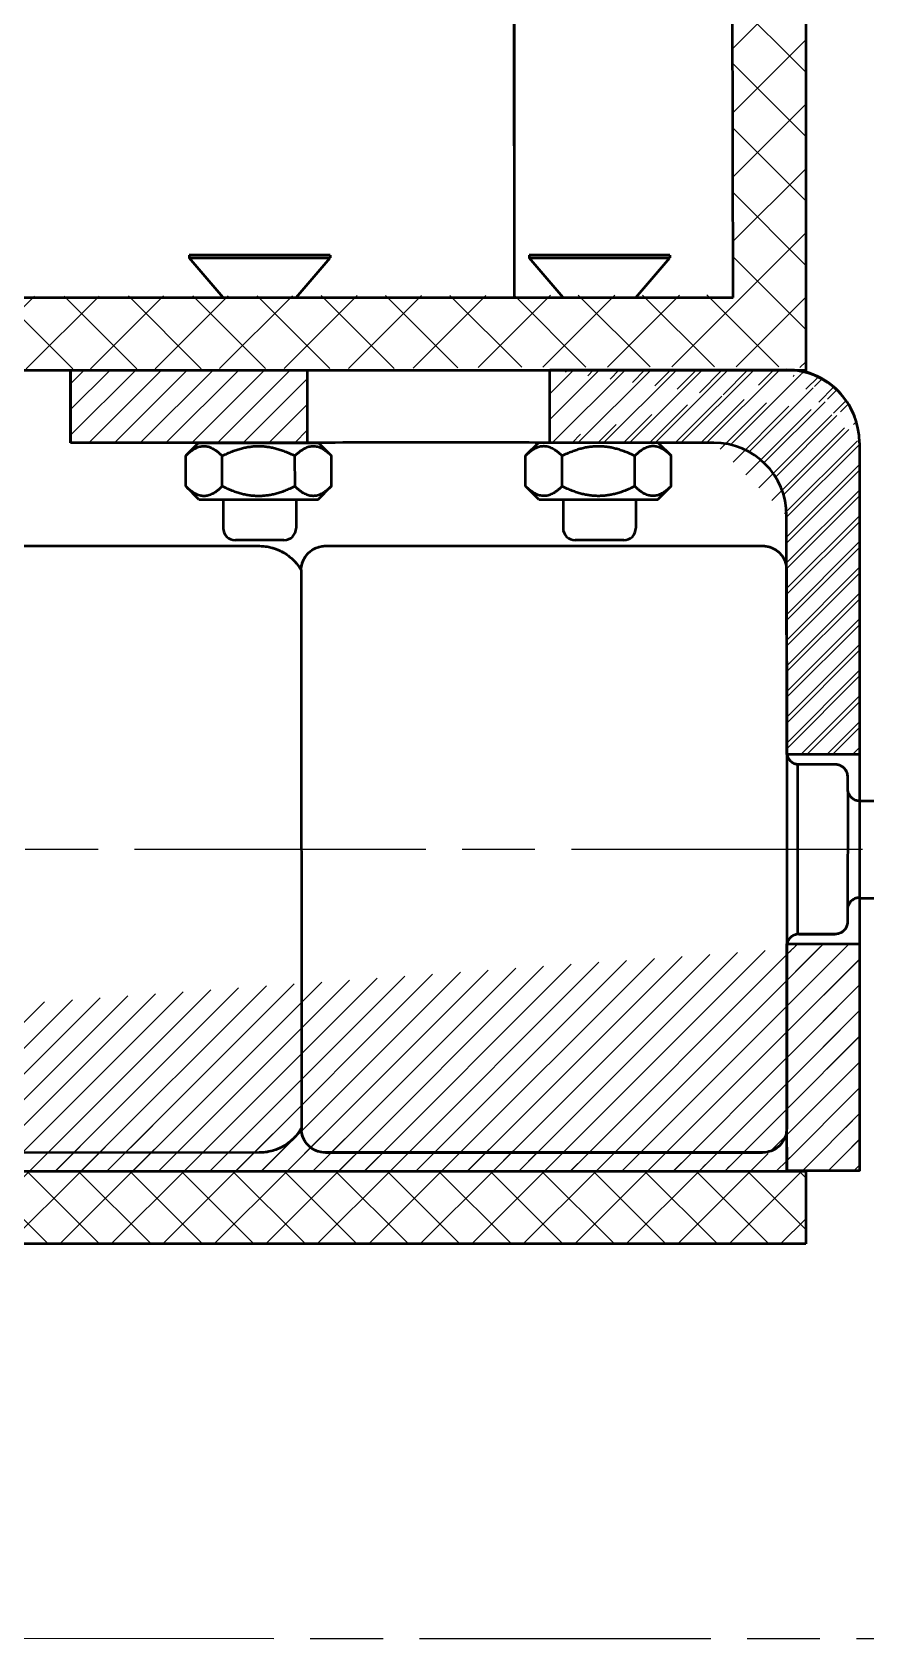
# Model space of a CAD drawing. Header units: inches. Extents: x -14 to 5184, y -66 to 1689.
# Drawn here: x 1580.4 to 1614.7, y 1444.2 to 1510.4 of the extents above; entities that cross this region are included whole.
import ezdxf

# ---------------------------------------------------------------- set-up
doc = ezdxf.new("R2010")
doc.units = ezdxf.units.IN
doc.header["$MEASUREMENT"] = 0
doc.linetypes.add('ACAD_ISO08W100', pattern=[36, 24, -3, 6, -3])
for name, color, linetype, lineweight in [('Видимый контур (ГОСТ)', 7, 'Continuous', 50), ('Осевая линия (ГОСТ)', 7, 'ACAD_ISO08W100', 25), ('Штриховка (ГОСТ)', 7, 'Continuous', 18)]:
    doc.layers.add(name, color=color, linetype=linetype, lineweight=lineweight)
pattern_1 = [(45, (-1905.1381, 737.9077), (-0.53033009, 0.53033009), [])]

msp = doc.modelspace()

# ---------------------------------------------------------------- hatches: boundary and pattern name
at = {"layer": 'Штриховка (ГОСТ)', "ltscale": 0.5}
h = msp.add_hatch(dxfattribs=at)
h.set_pattern_fill('ANSI37', color=256, scale=15)
h.set_pattern_definition([(45, (-729.8426, -44.4577), (-1.3258252, 1.3258252), []), (135, (-729.8426, -44.4577), (-1.3258252, -1.3258252), [])])
edge = h.paths.add_edge_path()
edge.add_ellipse((1611.473, 1493.6044), major_axis=(-0.5134, 2.9558), ratio=0.9999874, start_angle=341.802147, end_angle=350.192364)
edge.add_line((1611.4706, 1496.6044), (1601.7206, 1496.5966))
edge.add_line((1601.7206, 1496.5966), (1595.3257, 1496.5439))
edge.add_line((1595.3257, 1496.5439), (1587.7912, 1496.5308))
edge.add_line((1587.7912, 1496.5308), (1583.7347, 1496.5237))
edge.add_line((1583.7347, 1496.5237), (1547.2291, 1496.4603))
edge.add_line((1547.2291, 1496.4603), (1547.224, 1499.4603))
edge.add_line((1547.224, 1499.4603), (1583.7295, 1499.5237))
edge.add_line((1583.7295, 1499.5237), (1591.2214, 1499.5368))
edge.add_line((1591.2214, 1499.5368), (1595.3205, 1499.5439))
edge.add_line((1595.3205, 1499.5439), (1609.2227, 1499.568))
edge.add_line((1609.2227, 1499.568), (1609.2303, 1535.3569))
edge.add_line((1609.2303, 1535.3569), (1612.2303, 1535.3497))
edge.add_line((1612.2303, 1535.3497), (1612.0225, 1510.1278))
edge.add_line((1612.0225, 1510.1278), (1612.2044, 1510.1281))
edge.add_line((1612.2044, 1510.1281), (1612.2279, 1496.5732))
edge.add_line((1612.2279, 1496.5732), (1611.9084, 1496.5727))
h = msp.add_hatch(dxfattribs=at)
h.set_pattern_fill('ANSI31', color=256, scale=6)
h.set_pattern_definition(pattern_1)
h.paths.add_polyline_path([(1591.6896, 1493.4737), (1591.689, 1496.4603), (1581.9389, 1496.4603), (1581.9395, 1493.4717)])
h = msp.add_hatch(dxfattribs=at)
h.set_pattern_fill('ANSI31', color=256, scale=6)
h.set_pattern_definition([(45, (-1905.1381, 177.0594), (-0.53033009, 0.53033009), [])])
edge = h.paths.add_edge_path()
edge.add_line((1601.6889, 1496.4757), (1611.4389, 1496.4776))
edge.add_ellipse((1611.4395, 1493.4776), major_axis=(-1.069, 2.8031), ratio=0.9999978, start_angle=249.13663, end_angle=339.13663, ccw=False)
edge.add_line((1614.4395, 1493.4782), (1614.4421, 1480.6281))
edge.add_line((1614.4421, 1480.6281), (1611.4421, 1480.6275))
edge.add_line((1611.4421, 1480.6275), (1611.4401, 1490.4776))
edge.add_ellipse((1608.4401, 1490.477), major_axis=(-1.069, 2.8031), ratio=0.9999978, start_angle=249.13663, end_angle=339.13663)
edge.add_line((1608.4395, 1493.477), (1601.6895, 1493.4756))
edge.add_line((1601.6895, 1493.4756), (1601.6889, 1496.4757))
edge = h.paths.add_edge_path(flags=17)
edge.add_ellipse((1608.4401, 1490.477), major_axis=(-1.069, 2.8031), ratio=0.9999978, start_angle=249.13663, end_angle=339.13663)
edge = h.paths.add_edge_path(flags=17)
edge.add_line((1611.4421, 1480.6275), (1611.4401, 1490.4776))
edge = h.paths.add_edge_path(flags=17)
edge.add_line((1614.4421, 1480.6281), (1611.4421, 1480.6275))
edge = h.paths.add_edge_path(flags=17)
edge.add_line((1614.4395, 1493.4782), (1614.4421, 1480.6281))
edge = h.paths.add_edge_path(flags=17)
edge.add_ellipse((1611.4395, 1493.4776), major_axis=(-1.069, 2.8031), ratio=0.9999978, start_angle=249.13663, end_angle=339.13663)
edge = h.paths.add_edge_path(flags=17)
edge.add_line((1601.6889, 1496.4757), (1611.4389, 1496.4776))
edge = h.paths.add_edge_path(flags=16)
edge.add_line((1608.4395, 1493.477), (1601.6895, 1493.4756))
edge = h.paths.add_edge_path(flags=16)
edge.add_line((1601.6895, 1493.4756), (1601.6889, 1496.4757))
h.paths.add_polyline_path([(1601.6895, 1493.4756), (1601.6889, 1496.4757)], flags=16)
edge = h.paths.add_edge_path(flags=17)
edge.add_line((1601.6895, 1493.4756), (1601.6889, 1496.4757))
edge.add_line((1601.6895, 1493.4756), (1601.6889, 1496.4757))
edge.add_line((1601.6895, 1493.4756), (1601.6889, 1496.4757))
edge.add_ellipse((1611.4296, 1493.5036), major_axis=(2.8031, 1.069), ratio=0.9999978, start_angle=0, end_angle=53.659374)
h = msp.add_hatch(dxfattribs=at)
h.set_pattern_fill('ANSI31', color=256, scale=6)
h.set_pattern_definition(pattern_1)
edge = h.paths.add_edge_path()
edge.add_line((1611.4639, 1488.2427), (1611.466, 1490.4928))
edge.add_ellipse((1608.466, 1490.4956), major_axis=(-0.5083, 2.9567), ratio=0.9999874, start_angle=260.192364, end_angle=350.192364)
edge.add_line((1608.4688, 1493.4956), (1601.7188, 1493.5019))
edge.add_spline(control_points=[(1601.7188, 1493.5019), (1601.7202, 1494.9811), (1601.7215, 1496.4603)], knot_values=[0.0041612, 0.0041612, 0.0041612, 0.3000037, 0.3000037, 0.3000037], weights=[1, 0.9999989, 1], degree=2, periodic=0)
edge.add_line((1601.7215, 1496.4603), (1611.9093, 1496.4603))
edge.add_ellipse((1611.4688, 1493.4928), major_axis=(-0.5083, 2.9567), ratio=0.9999874, start_angle=270, end_angle=341.802147, ccw=False)
edge.add_ellipse((1611.4688, 1493.4928), major_axis=(-0.5083, 2.9567), ratio=0.9999874, start_angle=260.192364, end_angle=270, ccw=False)
edge.add_line((1614.4688, 1493.49), (1614.4569, 1480.6563))
edge.add_ellipse((1614.4532, 1476.7403), major_axis=(0.0036, 3.9), ratio=0.0008567, start_angle=1.296732, end_angle=51.959455, ccw=False)
edge.add_line((1614.4567, 1480.6393), (1611.4675, 1480.6421))
edge.add_spline(control_points=[(1611.4675, 1480.6421), (1611.4607, 1480.6759), (1611.4569, 1480.7105), (1611.457, 1480.7421)], knot_values=[0.2126734, 0.2126734, 0.2126734, 0.2126734, 0.2221719, 0.2221719, 0.2221719, 0.2221719], degree=3, periodic=0)
edge.add_line((1611.457, 1480.7421), (1611.4639, 1488.2427))
h = msp.add_hatch(dxfattribs=at)
h.set_pattern_fill('ANSI31', color=256, scale=6)
h.set_pattern_definition(pattern_1)
edge = h.paths.add_edge_path()
edge.add_line((1480.0182, 1463.4906), (1480.0095, 1472.8413))
edge.add_line((1480.0095, 1472.8413), (1483.0095, 1472.844))
edge.add_line((1483.0165, 1465.2434), (1483.0096, 1472.744))
edge.add_line((1483.0095, 1472.844), (1483.0182, 1463.4933))
edge.add_line((1480.0182, 1463.4903), (1483.0182, 1463.493))
edge.add_line((1614.4437, 1472.8284), (1614.4456, 1463.4783))
edge.add_line((1611.4437, 1472.8278), (1614.4437, 1472.8284))
edge.add_line((1611.4437, 1472.7278), (1611.4452, 1465.2277))
edge.add_ellipse((1611.4429, 1476.7276), major_axis=(0.0027, -13.25), ratio=0.0007478, start_angle=337.94365, end_angle=360.136266)
edge.add_spline(control_points=[(1611.4084, 1464.9585), (1611.3857, 1464.8774), (1611.3523, 1464.798), (1611.2607, 1464.6404), (1611.1985, 1464.5625), (1611.0494, 1464.4235), (1610.9588, 1464.3629), (1610.7657, 1464.2743), (1610.6608, 1464.2452), (1610.5188, 1464.2295), (1610.4821, 1464.2274), (1610.4454, 1464.2274)], knot_values=[0, 0, 0, 0, 0.0254162, 0.0254162, 0.0546992, 0.0546992, 0.0865783, 0.0865783, 0.11844, 0.11844, 0.1294382, 0.1294382, 0.1294382, 0.1294382], degree=3, periodic=0)
edge.add_line((1614.4455, 1463.4782), (1611.4455, 1463.4776))
h = msp.add_hatch(dxfattribs=at)
h.set_pattern_fill('ANSI31', color=256, scale=6)
h.set_pattern_definition(pattern_1)
edge = h.paths.add_edge_path()
edge.add_line((1614.4409, 1463.4906), (1614.4496, 1472.8413))
edge.add_line((1614.4496, 1472.8413), (1611.4496, 1472.844))
edge.add_line((1611.4426, 1465.2434), (1611.4495, 1472.744))
edge.add_line((1611.4496, 1472.844), (1611.4409, 1463.4933))
edge.add_line((1614.4409, 1463.4903), (1611.4409, 1463.493))
edge.add_line((1480.0154, 1472.8284), (1480.0135, 1463.4783))
edge.add_line((1483.0154, 1472.8278), (1480.0154, 1472.8284))
edge.add_line((1483.0154, 1472.7278), (1483.0139, 1465.2277))
edge.add_ellipse((1483.0162, 1476.7276), major_axis=(-0.0027, -13.25), ratio=0.0007478, start_angle=-0.136266, end_angle=22.05635, ccw=False)
edge.add_spline(control_points=[(1483.0507, 1464.9585), (1483.0734, 1464.8774), (1483.1068, 1464.798), (1483.1984, 1464.6404), (1483.2606, 1464.5625), (1483.4097, 1464.4235), (1483.5003, 1464.3629), (1483.6934, 1464.2743), (1483.7983, 1464.2452), (1483.9403, 1464.2295), (1483.977, 1464.2274), (1484.0137, 1464.2274)], knot_values=[0, 0, 0, 0, 0.0254162, 0.0254162, 0.0546992, 0.0546992, 0.0865783, 0.0865783, 0.11844, 0.11844, 0.1294382, 0.1294382, 0.1294382, 0.1294382], degree=3, periodic=0)
edge.add_line((1480.0136, 1463.4782), (1483.0136, 1463.4776))
at = {"layer": 'Штриховка (ГОСТ)'}
h = msp.add_hatch(dxfattribs=at)
h.set_pattern_fill('ANSI37', color=256, scale=12, style=0, double=1)
h.set_pattern_definition([(45, (-1905.1381, 737.9077), (-1.0606602, 1.0606602), []), (135, (-1905.1381, 737.9077), (-1.0606602, -1.0606602), [])])
edge = h.paths.add_edge_path()
edge.add_spline(control_points=[(1530.1682, 1461.9603), (1530.2133, 1461.786), (1530.2816, 1461.6186), (1530.4612, 1461.3065), (1530.5717, 1461.1633), (1530.8852, 1460.8539), (1531.1045, 1460.7089), (1531.5864, 1460.5112), (1531.8443, 1460.4603), (1532.1047, 1460.4603)], knot_values=[-0.2642769, -0.2642769, -0.2642769, -0.2642769, -0.2102673, -0.2102673, -0.1562578, -0.1562578, -0.0781289, -0.0781289, 0, 0, 0, 0], degree=3, periodic=0)
edge.add_line((1532.1047, 1460.4603), (1562.3588, 1460.4603))
edge.add_spline(control_points=[(1562.3588, 1460.4603), (1562.5388, 1460.4603), (1562.718, 1460.4846), (1563.0651, 1460.5806), (1563.2313, 1460.6517), (1563.6093, 1460.8779), (1563.8045, 1461.054), (1564.1164, 1461.4711), (1564.2302, 1461.7082), (1564.2953, 1461.9603)], knot_values=[-0.2642769, -0.2642769, -0.2642769, -0.2642769, -0.2102673, -0.2102673, -0.1562578, -0.1562578, -0.0781289, -0.0781289, 0, 0, 0, 0], degree=3, periodic=0)
edge.add_spline(control_points=[(1564.2953, 1461.9603), (1564.3193, 1462.0536), (1564.35, 1462.1435), (1564.4784, 1462.4537), (1564.643, 1462.7), (1564.9921, 1463.0491), (1565.2383, 1463.2136), (1565.6944, 1463.4026), (1565.9849, 1463.4603), (1566.2318, 1463.4603)], knot_values=[0.3435613, 0.3435613, 0.3435613, 0.3435613, 0.3702407, 0.3702407, 0.4442889, 0.4442889, 0.518337, 0.518337, 0.5923851, 0.5923851, 0.5923851, 0.5923851], degree=3, periodic=0)
edge.add_line((1566.2318, 1463.4603), (1612.2318, 1463.4603))
edge.add_line((1612.2318, 1463.4603), (1612.2318, 1460.4603))
edge.add_line((1612.2318, 1460.4603), (1569.2318, 1460.4603))
edge.add_spline(control_points=[(1569.2318, 1460.4603), (1568.9849, 1460.4603), (1568.6944, 1460.4026), (1568.2383, 1460.2136), (1567.9921, 1460.0491), (1567.643, 1459.7), (1567.4784, 1459.4537), (1567.35, 1459.1435), (1567.3193, 1459.0536), (1567.2953, 1458.9603)], knot_values=[0.5923851, 0.5923851, 0.5923851, 0.5923851, 0.6664332, 0.6664332, 0.7404813, 0.7404813, 0.8145295, 0.8145295, 0.8412086, 0.8412086, 0.8412086, 0.8412086], degree=3, periodic=0)
edge.add_spline(control_points=[(1567.2953, 1458.9603), (1567.2503, 1458.786), (1567.1819, 1458.6186), (1567.0023, 1458.3065), (1566.8918, 1458.1633), (1566.5783, 1457.8539), (1566.359, 1457.709), (1565.8771, 1457.5112), (1565.6192, 1457.4603), (1565.3588, 1457.4603)], knot_values=[-0.2642765, -0.2642765, -0.2642765, -0.2642765, -0.2102671, -0.2102671, -0.1562578, -0.1562578, -0.0781289, -0.0781289, 0, 0, 0, 0], degree=3, periodic=0)
edge.add_line((1565.3588, 1457.4603), (1529.1047, 1457.4603))
edge.add_spline(control_points=[(1529.1047, 1457.4603), (1528.9247, 1457.4603), (1528.7455, 1457.4847), (1528.3984, 1457.5806), (1528.2322, 1457.6517), (1527.8542, 1457.8779), (1527.659, 1458.054), (1527.3471, 1458.4711), (1527.2334, 1458.7082), (1527.1682, 1458.9603)], knot_values=[-0.2642765, -0.2642765, -0.2642765, -0.2642765, -0.2102671, -0.2102671, -0.1562578, -0.1562578, -0.0781289, -0.0781289, 0, 0, 0, 0], degree=3, periodic=0)
edge.add_spline(control_points=[(1527.1682, 1458.9603), (1527.1442, 1459.0536), (1527.1135, 1459.1435), (1526.9851, 1459.4537), (1526.8205, 1459.7), (1526.4714, 1460.0491), (1526.2252, 1460.2136), (1525.7691, 1460.4026), (1525.4786, 1460.4603), (1525.2318, 1460.4603)], knot_values=[0.3435616, 0.3435616, 0.3435616, 0.3435616, 0.3702407, 0.3702407, 0.4442888, 0.4442888, 0.518337, 0.518337, 0.5923851, 0.5923851, 0.5923851, 0.5923851], degree=3, periodic=0)
edge.add_line((1525.2318, 1460.4603), (1482.2318, 1460.4603))
edge.add_line((1482.2318, 1460.4603), (1482.2318, 1463.4603))
edge.add_line((1482.2318, 1463.4603), (1528.2318, 1463.4603))
edge.add_spline(control_points=[(1528.2318, 1463.4603), (1528.4786, 1463.4603), (1528.7691, 1463.4026), (1529.2252, 1463.2136), (1529.4714, 1463.0491), (1529.8205, 1462.7), (1529.9851, 1462.4537), (1530.1135, 1462.1435), (1530.1442, 1462.0536), (1530.1682, 1461.9603)], knot_values=[0.5923851, 0.5923851, 0.5923851, 0.5923851, 0.6664332, 0.6664332, 0.7404814, 0.7404814, 0.8145295, 0.8145295, 0.841209, 0.841209, 0.841209, 0.841209], degree=3, periodic=0)

# ---------------------------------------------------------------- linework, layer by layer
at = {"layer": 'Видимый контур (ГОСТ)'}
for p, q in [((1600.2274, 1499.4603), (1600.1646, 1559.3497)), ((1600.2286, 1499.4603), (1600.2286, 1536.9603)), ((1609.2303, 1499.4603), (1609.1646, 1536.8497)), ((1612.2303, 1535.3497), (1612.2303, 1496.4603)), ((1592.6299, 1501.2103), (1586.8299, 1501.2103)), ((1586.8299, 1501.2103), (1586.8299, 1501.0937)), ((1586.8299, 1501.0937), (1592.6299, 1501.0937)), ((1588.2299, 1499.4603), (1586.8299, 1501.0937)), ((1591.2299, 1499.4603), (1592.6299, 1501.0937)), ((1592.6299, 1501.2103), (1592.6299, 1501.0937)), ((1606.6299, 1501.2103), (1600.8299, 1501.2103)), ((1600.8299, 1501.2103), (1600.8299, 1501.0937)), ((1600.8299, 1501.0937), (1606.6299, 1501.0937)), ((1602.2299, 1499.4603), (1600.8299, 1501.0937)), ((1605.2299, 1499.4603), (1606.6299, 1501.0937)), ((1606.6299, 1501.2103), (1606.6299, 1501.0937)), ((1510.7235, 1499.4603), (1609.2303, 1499.4603)), ((1612.2303, 1496.4603), (1510.7235, 1496.4603)), ((1581.9313, 1496.4603), (1581.9319, 1493.4918)), ((1581.9389, 1496.4717), (1591.689, 1496.4737)), ((1581.9395, 1493.4717), (1581.9389, 1496.4717)), ((1591.689, 1496.4737), (1591.6896, 1493.4737)), ((1601.6889, 1496.4757), (1611.4389, 1496.4776)), ((1601.6895, 1493.4756), (1601.6889, 1496.4757)), ((1612.2296, 1496.4603), (1612.2296, 1496.3949)), ((1614.2426, 1494.5466), (1614.2327, 1494.5726)), ((1581.9319, 1493.4918), (1581.9395, 1493.4717)), ((1591.6896, 1493.4737), (1581.9395, 1493.4717)), ((1587.2146, 1493.4728), (1586.6883, 1492.9463)), ((1592.1484, 1493.4778), (1592.6816, 1492.9449)), ((1601.2187, 1493.4797), (1600.6883, 1492.9491)), ((1608.4395, 1493.477), (1601.6895, 1493.4756)), ((1606.1525, 1493.4765), (1606.6816, 1492.9477)), ((1614.4395, 1493.4782), (1614.4421, 1480.6281)), ((1586.6839, 1491.685), (1586.6837, 1492.9416)), ((1588.1859, 1491.6802), (1588.1856, 1492.9368)), ((1591.1859, 1491.6808), (1591.1856, 1492.9374)), ((1592.6839, 1491.6862), (1592.6837, 1492.9428)), ((1600.6839, 1491.6878), (1600.6837, 1492.9444)), ((1602.1859, 1491.683), (1602.1856, 1492.9396)), ((1605.1859, 1491.6836), (1605.1856, 1492.9402)), ((1606.6839, 1491.689), (1606.6837, 1492.9456)), ((1587.2307, 1491.1384), (1586.686, 1491.6829)), ((1588.2299, 1491.1348), (1588.2299, 1489.9603)), ((1591.2299, 1491.1355), (1591.2299, 1489.9603)), ((1592.1373, 1491.1394), (1592.6792, 1491.6815)), ((1601.2307, 1491.1412), (1600.686, 1491.6857)), ((1602.2299, 1491.1376), (1602.2299, 1489.9603)), ((1605.2299, 1491.1383), (1605.2299, 1489.9603)), ((1606.1373, 1491.1422), (1606.6792, 1491.6844)), ((1611.4421, 1480.6275), (1611.4401, 1490.4776)), ((1560.6404, 1489.2174), (1589.7083, 1489.2232)), ((1589.7083, 1489.2233), (1569.2988, 1489.2191)), ((1590.7299, 1489.4603), (1588.7299, 1489.4603)), ((1592.4404, 1489.2238), (1610.4404, 1489.2274)), ((1592.4404, 1489.2238), (1610.4404, 1489.2274)), ((1604.7299, 1489.4603), (1602.7299, 1489.4603)), ((1611.4406, 1488.2276), (1611.4421, 1480.7275)), ((1614.4421, 1480.6281), (1611.4421, 1480.6275)), ((1611.9422, 1480.2277), (1613.4422, 1480.228)), ((1611.9422, 1480.2276), (1613.4422, 1480.2279)), ((1613.9423, 1479.7279), (1613.9424, 1479.2279)), ((1614.4447, 1478.7141), (1625.0487, 1478.7019)), ((1622.8096, 1478.7041), (1614.4448, 1478.7122)), ((1614.441, 1474.7141), (1615.3966, 1474.7132)), ((1613.9434, 1474.2284), (1613.9435, 1473.7283)), ((1613.4436, 1473.2282), (1611.9436, 1473.2279)), ((1611.9436, 1473.2277), (1613.4436, 1473.228)), ((1611.4437, 1472.8278), (1614.4437, 1472.8284)), ((1611.4456, 1463.4777), (1611.4437, 1472.8278)), ((1611.4437, 1472.7278), (1611.4452, 1465.2277)), ((1614.4437, 1472.8284), (1614.4456, 1463.4783)), ((1589.7134, 1464.2233), (1560.6454, 1464.2174)), ((1589.7134, 1464.2233), (1569.3038, 1464.2192)), ((1610.4454, 1464.2275), (1592.4454, 1464.2238)), ((1592.4454, 1464.2238), (1610.4454, 1464.2274)), ((1566.2318, 1463.4603), (1612.2318, 1463.4603)), ((1614.4455, 1463.4782), (1611.4455, 1463.4776)), ((1614.4456, 1463.4783), (1611.4456, 1463.4777)), ((1612.2318, 1463.4778), (1612.2318, 1463.4603)), ((1612.2318, 1463.4603), (1612.2318, 1460.4603)), ((1612.2318, 1460.4603), (1569.2318, 1460.4603))]:
    msp.add_line(p, q, dxfattribs=at)
at = {"layer": 'Видимый контур (ГОСТ)', "ltscale": 0.5}
for p, q in [((1587.2146, 1493.4728), (1592.1484, 1493.4778)), ((1591.4406, 1488.2236), (1591.4506, 1465.1191)), ((1611.4421, 1480.6275), (1611.4437, 1472.7278)), ((1611.8805, 1480.2276), (1611.8819, 1473.2279)), ((1613.9601, 1479.0933), (1613.9435, 1473.9783)), ((1614.4425, 1478.7282), (1614.4433, 1474.7282))]:
    msp.add_line(p, q, dxfattribs=at)
at = {"layer": 'Видимый контур (ГОСТ)'}
for centre, start, end in [((1588.7299, 1489.9603), 180, 270), ((1590.7299, 1489.9603), 270, 0), ((1602.7299, 1489.9603), 180, 270), ((1604.7299, 1489.9603), 270, 0)]:
    msp.add_arc(centre, 0.5, start, end, dxfattribs=at)
for centre, major_axis, ratio, start_param, end_param in [((1611.4395, 1493.4776), (-1.069, 2.8031), 0.9999978, 4.3482545, 5.9190508), ((1611.4296, 1493.5036), (2.8031, 1.069), 0.9999978, 0, 0.9365328), ((1596.6895, 1493.4746), (-5, -0.001), 0.001962, 3.1440688, 6.2807092), ((1608.4401, 1490.477), (-1.069, 2.8031), 0.9999978, 4.3482545, 5.9190508), ((1589.684, 1491.1389), (2.4533, 0.0005), 0.001962, 3.1435546, 6.2812233), ((1603.684, 1491.1417), (2.4533, 0.0005), 0.001962, 3.1435546, 6.2812233), ((1614.4429, 1476.7282), (-0.0008, 3.9), 0.0007478, 0.0086554, 1.0323275), ((1614.4429, 1476.7282), (0.0008, -3.9), 0.0007478, 5.2508578, 6.2745299), ((1611.4429, 1476.7276), (0.0027, -13.25), 0.0007478, 5.8982294, 6.2855636), ((1614.4429, 1476.7282), (0.0027, -13.25), 0.0007478, 0.0000001, 0.0025477)]:
    msp.add_ellipse(centre, major_axis=major_axis, ratio=ratio, start_param=start_param, end_param=end_param, dxfattribs=at)
for points, weights in [([(1586.6837, 1492.9416), (1587.4345, 1493.6892), (1588.1856, 1492.9368)], [1.53707503368, 1.77486136892, 1.53707503368]), ([(1588.1856, 1492.9368), (1589.6855, 1493.6871), (1591.1856, 1492.9374)], [1.53707503368, 1.77486136892, 1.53707503368]), ([(1591.1856, 1492.9374), (1591.9345, 1493.6901), (1592.6837, 1492.9428)], [1.53707503368, 1.77486136892, 1.53707503368]), ([(1600.6837, 1492.9444), (1601.4345, 1493.692), (1602.1856, 1492.9396)], [1.53707503368, 1.77486136892, 1.53707503368]), ([(1602.1856, 1492.9396), (1603.6855, 1493.6899), (1605.1856, 1492.9402)], [1.53707503368, 1.77486136892, 1.53707503368]), ([(1605.1856, 1492.9402), (1605.9345, 1493.6929), (1606.6837, 1492.9456)], [1.53707503368, 1.77486136892, 1.53707503368]), ([(1586.6883, 1492.9463), (1586.686, 1492.944), (1586.6837, 1492.9416)], [1.5383597687, 1.53771914595, 1.53707503368]), ([(1592.6837, 1492.9428), (1592.6826, 1492.9439), (1592.6816, 1492.9449)], [1.53707503368, 1.53736371117, 1.53765168775]), ([(1600.6883, 1492.9491), (1600.686, 1492.9468), (1600.6837, 1492.9444)], [1.5383597687, 1.53771914595, 1.53707503368]), ([(1606.6837, 1492.9456), (1606.6826, 1492.9467), (1606.6816, 1492.9477)], [1.53707503368, 1.53736371117, 1.53765168775]), ([(1588.1859, 1491.6802), (1587.435, 1490.9326), (1586.6839, 1491.685)], [1.47499562285, 1.70317823982, 1.47499562285]), ([(1591.1859, 1491.6808), (1589.686, 1490.9305), (1588.1859, 1491.6802)], [1.47490769269, 1.7030767068, 1.47490769269]), ([(1592.6839, 1491.6862), (1591.935, 1490.9335), (1591.1859, 1491.6808)], [1.47499562285, 1.70317823982, 1.47499562285]), ([(1602.1859, 1491.683), (1601.435, 1490.9354), (1600.6839, 1491.6878)], [1.47499562285, 1.70317823982, 1.47499562285]), ([(1605.1859, 1491.6836), (1603.686, 1490.9333), (1602.1859, 1491.683)], [1.47490769269, 1.7030767068, 1.47490769269]), ([(1606.6839, 1491.689), (1605.935, 1490.9363), (1605.1859, 1491.6836)], [1.47499562285, 1.70317823982, 1.47499562285])]:
    msp.add_rational_spline(points, weights, degree=2, dxfattribs=at)
for points, knots in [([(1589.7083, 1489.2232), (1589.9552, 1489.2233), (1590.2457, 1489.1656), (1590.7018, 1488.9767), (1590.9481, 1488.8122), (1591.2383, 1488.5221), (1591.3522, 1488.3766), (1591.4406, 1488.2236)], [0, 0, 0, 0, 0.07404814, 0.07404814, 0.14809633, 0.14809633, 0.19714935, 0.19714935, 0.19714935, 0.19714935]), ([(1589.7083, 1489.2233), (1589.9245, 1489.2233), (1590.1435, 1489.1874), (1590.5495, 1489.0503), (1590.7421, 1488.9487), (1591.0814, 1488.6933), (1591.2323, 1488.5362), (1591.3842, 1488.3168), (1591.4134, 1488.2707), (1591.4406, 1488.2236)], [0.00000114, 0.00000114, 0.00000114, 0.00000114, 0.06485975, 0.06485975, 0.12854749, 0.12854749, 0.19227686, 0.19227686, 0.20860919, 0.20860919, 0.20860919, 0.20860919]), ([(1591.4402, 1488.2238), (1591.4403, 1488.2285), (1591.4404, 1488.2334), (1591.4407, 1488.2462), (1591.4404, 1488.2503), (1591.4424, 1488.2851), (1591.4429, 1488.2935), (1591.4443, 1488.3106), (1591.4449, 1488.3173), (1591.4468, 1488.3358), (1591.4483, 1488.3484), (1591.4522, 1488.3767), (1591.4548, 1488.3928), (1591.4631, 1488.4367), (1591.4697, 1488.465), (1591.4932, 1488.5494), (1591.5142, 1488.605), (1591.5817, 1488.7449), (1591.6368, 1488.8265), (1591.7731, 1488.976), (1591.8581, 1489.0436), (1592.043, 1489.1475), (1592.1452, 1489.1851), (1592.3122, 1489.2176), (1592.3765, 1489.2238), (1592.4404, 1489.2238)], [3.68354587, 3.68354587, 3.68354587, 3.68354587, 3.70206804, 3.70206804, 3.72610171, 3.72610171, 3.73157563, 3.73157563, 3.73446131, 3.73446131, 3.73880505, 3.73880505, 3.74387534, 3.74387534, 3.75263521, 3.75263521, 3.77033425, 3.77033425, 3.7992681, 3.7992681, 3.83104287, 3.83104287, 3.86290386, 3.86290386, 3.88208157, 3.88208157, 3.88208157, 3.88208157]), ([(1591.4406, 1488.2236), (1591.4406, 1488.347), (1591.4694, 1488.4923), (1591.5638, 1488.7203), (1591.6461, 1488.8435), (1591.8206, 1489.018), (1591.9437, 1489.1003), (1592.1717, 1489.1948), (1592.317, 1489.2238), (1592.4404, 1489.2238)], [-0.1480963, -0.1480963, -0.1480963, -0.1480963, -0.1110722, -0.1110722, -0.07404812, -0.07404812, -0.03702406, -0.03702406, 0, 0, 0, 0]), ([(1610.4404, 1489.2274), (1610.5638, 1489.2274), (1610.7091, 1489.1985), (1610.9371, 1489.1041), (1611.0603, 1489.0219), (1611.2348, 1488.8474), (1611.3171, 1488.7243), (1611.4116, 1488.4962), (1611.4406, 1488.351), (1611.4406, 1488.2276)], [0, 0, 0, 0, 0.03702404, 0.03702404, 0.07404817, 0.07404817, 0.11107238, 0.11107238, 0.14809663, 0.14809663, 0.14809663, 0.14809663]), ([(1610.4404, 1489.2274), (1610.5485, 1489.2274), (1610.658, 1489.2095), (1610.861, 1489.141), (1610.9572, 1489.0902), (1611.1269, 1488.9624), (1611.2024, 1488.8839), (1611.3257, 1488.7057), (1611.374, 1488.6025), (1611.4036, 1488.4968)], [0, 0, 0, 0, 0.0324323, 0.0324323, 0.06427795, 0.06427795, 0.0961435, 0.0961435, 0.12931811, 0.12931811, 0.12931811, 0.12931811]), ([(1611.4421, 1480.7275), (1611.4421, 1480.6658), (1611.4566, 1480.5932), (1611.5038, 1480.4792), (1611.545, 1480.4176), (1611.6323, 1480.3303), (1611.6938, 1480.2892), (1611.8079, 1480.242), (1611.8805, 1480.2276), (1611.9422, 1480.2276)], [0.074049057, 0.074049057, 0.074049057, 0.074049057, 0.092561885, 0.092561885, 0.111074543, 0.111074543, 0.129586813, 0.129586813, 0.148098636, 0.148098636, 0.148098636, 0.148098636]), ([(1611.4522, 1480.6275), (1611.4548, 1480.6151), (1611.4578, 1480.6027), (1611.4708, 1480.5573), (1611.4838, 1480.5248), (1611.5239, 1480.449), (1611.5551, 1480.407), (1611.6294, 1480.334), (1611.6738, 1480.3025), (1611.7691, 1480.2556), (1611.8212, 1480.2397), (1611.8964, 1480.2293), (1611.9193, 1480.2277), (1611.9422, 1480.2277)], [0.00569865, 0.00569865, 0.00569865, 0.00569865, 0.009528049, 0.009528049, 0.019924599, 0.019924599, 0.035258921, 0.035258921, 0.051182762, 0.051182762, 0.067114013, 0.067114013, 0.073970259, 0.073970259, 0.073970259, 0.073970259]), ([(1613.4422, 1480.228), (1613.4485, 1480.228), (1613.4548, 1480.2279), (1613.4802, 1480.227), (1613.4992, 1480.2251), (1613.5713, 1480.2141), (1613.6239, 1480.197), (1613.719, 1480.1479), (1613.7627, 1480.1155), (1613.837, 1480.0396), (1613.8683, 1479.995), (1613.9031, 1479.9237), (1613.9128, 1479.8992), (1613.9261, 1479.8558), (1613.9306, 1479.8371), (1613.9358, 1479.8089), (1613.9373, 1479.7991), (1613.9391, 1479.7848), (1613.9396, 1479.7799), (1613.9405, 1479.7704), (1613.9409, 1479.7658), (1613.9411, 1479.7618)], [0, 0, 0, 0, 0.001899331, 0.001899331, 0.007605592, 0.007605592, 0.023784354, 0.023784354, 0.039707652, 0.039707652, 0.055639517, 0.055639517, 0.063517711, 0.063517711, 0.069257956, 0.069257956, 0.072230228, 0.072230228, 0.073788309, 0.073788309, 0.075426252, 0.075426252, 0.075426252, 0.075426252]), ([(1613.4422, 1480.2279), (1613.5039, 1480.2279), (1613.5765, 1480.2135), (1613.6906, 1480.1662), (1613.7521, 1480.1251), (1613.8394, 1480.0379), (1613.8806, 1479.9763), (1613.9278, 1479.8623), (1613.9423, 1479.7897), (1613.9423, 1479.7279)], [0, 0, 0, 0, 0.018511751, 0.018511751, 0.037023994, 0.037023994, 0.055536848, 0.055536848, 0.074050315, 0.074050315, 0.074050315, 0.074050315]), ([(1613.9424, 1479.2279), (1613.9424, 1479.1662), (1613.9569, 1479.0936), (1614.0041, 1478.9795), (1614.0453, 1478.918), (1614.1326, 1478.8307), (1614.1941, 1478.7896), (1614.3082, 1478.7424), (1614.3808, 1478.7279), (1614.4425, 1478.7279)], [0.074050768, 0.074050768, 0.074050768, 0.074050768, 0.092565149, 0.092565149, 0.111079098, 0.111079098, 0.129591851, 0.129591851, 0.148103173, 0.148103173, 0.148103173, 0.148103173]), ([(1613.9432, 1479.2003), (1613.9433, 1479.1974), (1613.9436, 1479.1938), (1613.9442, 1479.1861), (1613.9445, 1479.1819), (1613.9456, 1479.1714), (1613.9463, 1479.1651), (1613.949, 1479.1464), (1613.9512, 1479.1339), (1613.9601, 1479.0933), (1613.9688, 1479.0653), (1613.9986, 1478.9926), (1614.0246, 1478.9491), (1614.0898, 1478.8698), (1614.1306, 1478.8337), (1614.2204, 1478.7771), (1614.2705, 1478.7557), (1614.3613, 1478.7332), (1614.402, 1478.7282), (1614.4425, 1478.7282)], [0, 0, 0, 0, 0.001386364, 0.001386364, 0.002774995, 0.002774995, 0.004737358, 0.004737358, 0.008538461, 0.008538461, 0.017262758, 0.017262758, 0.032130329, 0.032130329, 0.048057692, 0.048057692, 0.063988448, 0.063988448, 0.076120581, 0.076120581, 0.076120581, 0.076120581]), ([(1614.4433, 1474.7285), (1614.3816, 1474.7285), (1614.309, 1474.714), (1614.195, 1474.6668), (1614.1334, 1474.6256), (1614.0462, 1474.5383), (1614.005, 1474.4767), (1613.9578, 1474.3627), (1613.9434, 1474.2901), (1613.9434, 1474.2284)], [0.148103308, 0.148103308, 0.148103308, 0.148103308, 0.16661463, 0.16661463, 0.185127383, 0.185127383, 0.203641332, 0.203641332, 0.222155713, 0.222155713, 0.222155713, 0.222155713]), ([(1614.4433, 1474.7282), (1614.4374, 1474.7282), (1614.4315, 1474.7281), (1614.408, 1474.7273), (1614.3903, 1474.7257), (1614.3197, 1474.7157), (1614.2672, 1474.6992), (1614.1718, 1474.6514), (1614.1276, 1474.6195), (1614.0525, 1474.5445), (1614.0206, 1474.5004), (1613.9849, 1474.4295), (1613.9749, 1474.405), (1613.9606, 1474.3599), (1613.9555, 1474.3394), (1613.9497, 1474.3081), (1613.9481, 1474.2974), (1613.9462, 1474.2813), (1613.9456, 1474.2758), (1613.945, 1474.268), (1613.9448, 1474.2653), (1613.9444, 1474.2604), (1613.9443, 1474.258), (1613.9442, 1474.256)], [0, 0, 0, 0, 0.001764953, 0.001764953, 0.007066444, 0.007066444, 0.023158259, 0.023158259, 0.039084495, 0.039084495, 0.055016221, 0.055016221, 0.062898474, 0.062898474, 0.069217245, 0.069217245, 0.072495163, 0.072495163, 0.074234027, 0.074234027, 0.075164545, 0.075164545, 0.076134757, 0.076134757, 0.076134757, 0.076134757]), ([(1611.9436, 1473.2279), (1611.8819, 1473.2279), (1611.8093, 1473.2134), (1611.6953, 1473.1661), (1611.6337, 1473.125), (1611.5465, 1473.0377), (1611.5053, 1472.9761), (1611.4581, 1472.8621), (1611.4437, 1472.7895), (1611.4437, 1472.7278)], [0.148098685, 0.148098685, 0.148098685, 0.148098685, 0.166610508, 0.166610508, 0.185122778, 0.185122778, 0.203635436, 0.203635436, 0.222148265, 0.222148265, 0.222148265, 0.222148265]), ([(1611.9436, 1473.2277), (1611.937, 1473.2277), (1611.9304, 1473.2276), (1611.904, 1473.2265), (1611.8842, 1473.2246), (1611.8113, 1473.2129), (1611.7588, 1473.1954), (1611.6641, 1473.1457), (1611.6206, 1473.113), (1611.5469, 1473.0366), (1611.5158, 1472.9918), (1611.4815, 1472.9203), (1611.472, 1472.8957), (1611.4603, 1472.8565), (1611.4567, 1472.8421), (1611.4538, 1472.8278)], [0, 0, 0, 0, 0.001980096, 0.001980096, 0.00792976, 0.00792976, 0.02410549, 0.02410549, 0.040028953, 0.040028953, 0.055960205, 0.055960205, 0.063828145, 0.063828145, 0.068274261, 0.068274261, 0.068274261, 0.068274261]), ([(1613.9435, 1473.7283), (1613.9435, 1473.6666), (1613.9291, 1473.594), (1613.8819, 1473.4799), (1613.8408, 1473.4184), (1613.7535, 1473.3311), (1613.6919, 1473.2899), (1613.5779, 1473.2427), (1613.5053, 1473.2282), (1613.4436, 1473.2282)], [-0.074050315, -0.074050315, -0.074050315, -0.074050315, -0.055536848, -0.055536848, -0.037023994, -0.037023994, -0.018511751, -0.018511751, 0, 0, 0, 0]), ([(1613.9424, 1473.6944), (1613.9421, 1473.6906), (1613.9418, 1473.686), (1613.9408, 1473.6762), (1613.9402, 1473.6709), (1613.9384, 1473.6565), (1613.937, 1473.6474), (1613.9319, 1473.6192), (1613.9272, 1473.6001), (1613.9095, 1473.5423), (1613.8926, 1473.5044), (1613.8443, 1473.4245), (1613.8095, 1473.3833), (1613.7294, 1473.3144), (1613.683, 1473.2859), (1613.5848, 1473.2455), (1613.5318, 1473.233), (1613.4671, 1473.2284), (1613.4553, 1473.228), (1613.4436, 1473.228)], [0, 0, 0, 0, 0.001606989, 0.001606989, 0.003313029, 0.003313029, 0.006108052, 0.006108052, 0.011996026, 0.011996026, 0.024257906, 0.024257906, 0.040025602, 0.040025602, 0.055955471, 0.055955471, 0.071887375, 0.071887375, 0.075410977, 0.075410977, 0.075410977, 0.075410977]), ([(1591.4452, 1465.2236), (1591.3569, 1465.0706), (1591.2431, 1464.925), (1590.953, 1464.6348), (1590.7067, 1464.4702), (1590.2507, 1464.2812), (1589.9602, 1464.2233), (1589.7134, 1464.2233)], [-0.19714935, -0.19714935, -0.19714935, -0.19714935, -0.14809633, -0.14809633, -0.07404814, -0.07404814, 0, 0, 0, 0]), ([(1591.4452, 1465.2236), (1591.3373, 1465.0366), (1591.1969, 1464.8651), (1590.8756, 1464.5821), (1590.6915, 1464.4661), (1590.3008, 1464.2998), (1590.0893, 1464.2475), (1589.823, 1464.2255), (1589.7682, 1464.2233), (1589.7134, 1464.2233)], [0, 0, 0, 0, 0.06478059, 0.06478059, 0.12844046, 0.12844046, 0.1921701, 0.1921701, 0.2086093, 0.2086093, 0.2086093, 0.2086093]), ([(1592.4454, 1464.2238), (1592.3373, 1464.2238), (1592.2278, 1464.2418), (1592.0248, 1464.3103), (1591.9285, 1464.3611), (1591.7589, 1464.4888), (1591.6834, 1464.5673), (1591.5626, 1464.7419), (1591.5156, 1464.8403), (1591.4719, 1464.989), (1591.4614, 1465.039), (1591.4536, 1465.0936), (1591.4525, 1465.1029), (1591.4506, 1465.1191), (1591.4499, 1465.1262), (1591.4484, 1465.1429), (1591.4478, 1465.1514), (1591.4468, 1465.1655), (1591.4465, 1465.171), (1591.4459, 1465.1832), (1591.4457, 1465.1882), (1591.4453, 1465.2021), (1591.4452, 1465.2074), (1591.445, 1465.2163), (1591.4449, 1465.2199), (1591.4449, 1465.2233)], [0, 0, 0, 0, 0.0324323, 0.0324323, 0.06427795, 0.06427795, 0.0961435, 0.0961435, 0.12798854, 0.12798854, 0.14291506, 0.14291506, 0.14606358, 0.14606358, 0.14881329, 0.14881329, 0.15324774, 0.15324774, 0.15800008, 0.15800008, 0.16601082, 0.16601082, 0.18502634, 0.18502634, 0.19841462, 0.19841462, 0.19841462, 0.19841462]), ([(1592.4454, 1464.2238), (1592.322, 1464.2238), (1592.1767, 1464.2527), (1591.9487, 1464.3471), (1591.8255, 1464.4293), (1591.651, 1464.6038), (1591.5687, 1464.7269), (1591.4742, 1464.955), (1591.4452, 1465.1002), (1591.4452, 1465.2236)], [0, 0, 0, 0, 0.03702406, 0.03702406, 0.07404812, 0.07404812, 0.1110722, 0.1110722, 0.1480963, 0.1480963, 0.1480963, 0.1480963]), ([(1611.4452, 1465.2277), (1611.4452, 1465.1043), (1611.4164, 1464.959), (1611.322, 1464.7309), (1611.2397, 1464.6078), (1611.0652, 1464.4332), (1610.9421, 1464.3509), (1610.7141, 1464.2564), (1610.5688, 1464.2275), (1610.4454, 1464.2275)], [-0.14809663, -0.14809663, -0.14809663, -0.14809663, -0.11107238, -0.11107238, -0.07404817, -0.07404817, -0.03702404, -0.03702404, 0, 0, 0, 0]), ([(1611.4084, 1464.9585), (1611.3857, 1464.8774), (1611.3523, 1464.798), (1611.2607, 1464.6404), (1611.1985, 1464.5625), (1611.0494, 1464.4235), (1610.9588, 1464.3629), (1610.7657, 1464.2743), (1610.6608, 1464.2452), (1610.5188, 1464.2295), (1610.4821, 1464.2274), (1610.4454, 1464.2274)], [0, 0, 0, 0, 0.02541621, 0.02541621, 0.05469922, 0.05469922, 0.0865783, 0.0865783, 0.11843997, 0.11843997, 0.12943818, 0.12943818, 0.12943818, 0.12943818])]:
    msp.add_open_spline(points, degree=3, knots=knots, dxfattribs=at)
at = {"layer": 'Осевая линия (ГОСТ)', "linetype": 'ACAD_ISO08W100', "ltscale": 0.5}
for p, q in [((1650.5703, 1476.7177), (1445.091, 1476.7224)), ((1644.3126, 1444.1864), (1450.136, 1444.2127))]:
    msp.add_line(p, q, dxfattribs=at)

doc.saveas('drawing.dxf')
